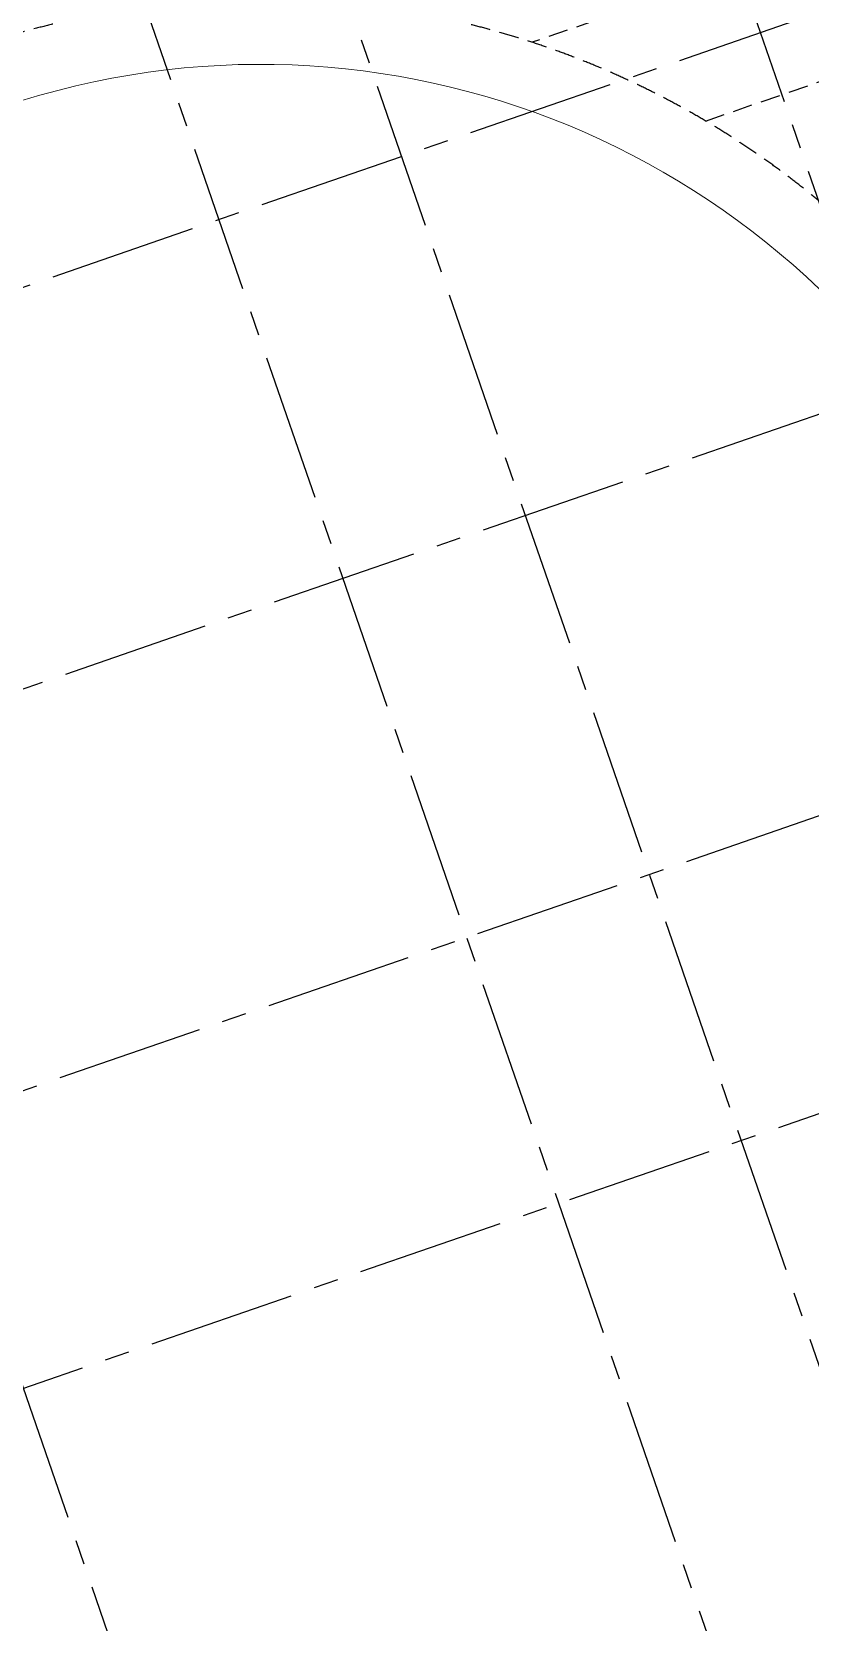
# Model space of a CAD drawing. Header units: millimetres. Extents: x -80883 to 1826631, y -376836 to 309394.
# Drawn here: x 1717096 to 1728984, y -337006 to -312712 of the extents above; entities that cross this region are included whole.
import ezdxf

# ---------------------------------------------------------------- set-up
doc = ezdxf.new("R2010")
doc.units = ezdxf.units.MM
doc.header["$LTSCALE"] = 100
doc.linetypes.add('CENTER2', pattern=[1.125, 0.75, -0.125, 0.125, -0.125])
doc.linetypes.add('DASHED', pattern=[4.5, 3, -1.5])
doc.layers.add('ccu11-Khuat', color=9, linetype='DASHED')
doc.layers.add('ccu12-Truc', color=13, linetype='CENTER2')
doc.layers.add('TNG hungdh1', color=3, linetype='Continuous', lineweight=13)

# ---------------------------------------------------------------- blocks, each defined once
blk = doc.blocks.new('Grid-ST-flat-3')
at = {"layer": 'ccu12-Truc', "ltscale": 30}
for p, q in [((340897.6132794917, -39806.04435974167), (359986.9050177329, -95097.55833493307)), ((335415.1609209013, -41698.85077767865), (354504.4526594841, -96990.36475386203)), ((332626.6722212732, -42661.57128335354), (351715.9639600302, -97953.08526004129)), ((324450.2562037199, -45484.46361355273), (343539.5479429879, -100775.9775917197)), ((377595.9390357226, -60477.92775269795), (312746.7367284152, -82866.99351539748)), ((377787.2916931124, -66547.80383867014), (314639.543147344, -88349.44587364572)), ((368131.1051668772, -76017.52440288517), (316532.349566273, -93831.89823189395)), ((369534.392683656, -80082.1011514843), (317935.6370837545, -97896.47498025041))]:
    blk.add_line(p, q, dxfattribs=at)
blk = doc.blocks.new('MBKC-T7-PN-1')
at = {"layer": 'ccu11-Khuat', "color": 4}
blk.add_lwpolyline([(30527.17145928252, 11150.44202349009, -0.1164026544472708), (42215.61395215522, 12547.44571759022), (57514.7583918001, 8142.717442845576, -0.2898340222704461), (59781.24234305019, 5504.474508359039), (65040.64507086249, -9695.838139533473, 0.318129474110062), (69737.47683290625, -13060.82807858579), (99387.89449669607, -13228.73627227789, -0.3212966014412635), (101186.6830488087, -14511.94101429998), (104693.9803345965, -30014.45896311477, -0.4471304200295536), (101657.3594358759, -35140.82044499385), (55507.4960183457, -34878.98365818546, -0.3348714633886373), (51047.0784947027, -31944.95644066192), (46521.67178593623, -18867.58323840145, 0.3750066578218661), (30345.9177188091, -12154.24780923664), (10967.23993793619, -18860.2121425214, -0.3701853513696995), (7326.517503543291, -17414.98043870053), (-170.8983858283609, -3079.482212132774, -0.4584213245857258), (1505.90516003361, 1145.715222226805)], format="xyb", close=True, dxfattribs=at)
for points in [[(53733.18122150749, -6944.505838311219), (38734.81579345115, -12122.83013798587)], [(41382.61610411759, -13324.56544174766), (54385.75973383011, -8834.678319763858)]]:
    blk.add_lwpolyline(points, dxfattribs=at)
at = {"layer": 'TNG hungdh1'}
blk.add_lwpolyline([(30192.4833111777, 12092.81666385627, -0.1171192909661862), (42412.38115973352, 13531.41526730324), (57798.83130551083, 9101.551082909224, -0.2840117854119512), (60754.95443003206, 5748.563430855167), (65985.67426092131, -9368.852161337389, 0.3181294741100671), (69743.13967055595, -12060.84411257948), (99390.07933190977, -12228.73261059262, -0.3265251430417447), (102151.4752845741, -14244.61140803713), (105660.6106905597, -29755.25398645597, -0.4508631928773756), (101746.7365236948, -36141.34363147663), (55535.10669648787, -35879.15640553273, -0.3332430787464091), (50103.54295826657, -32276.25873273378), (45597.80633774912, -19255.7275120914, 0.3734653731247742), (30668.60945794685, -13100.7630154714), (11293.40635154722, -19805.52494251612), (11293.40635154722, -19805.52494251612, -0.3703335605766636), (6440.809495901223, -17879.2240648279), (-1057.025853287894, -3542.923806525883, -0.4584761371333171), (1179.397029460873, 2090.909823645256), (30192.4833111777, 12092.81666385673)], format="xyb", dxfattribs=at)

msp = doc.modelspace()

# ---------------------------------------------------------------- block references
for name, p in [('Grid-ST-flat-3', (1377041.582853926, -243129.7985158589)), ('MBKC-T7-PN-1', (1686004.165689138, -300749.4537652719))]:
    msp.add_blockref(name, p)

doc.saveas('drawing.dxf')
